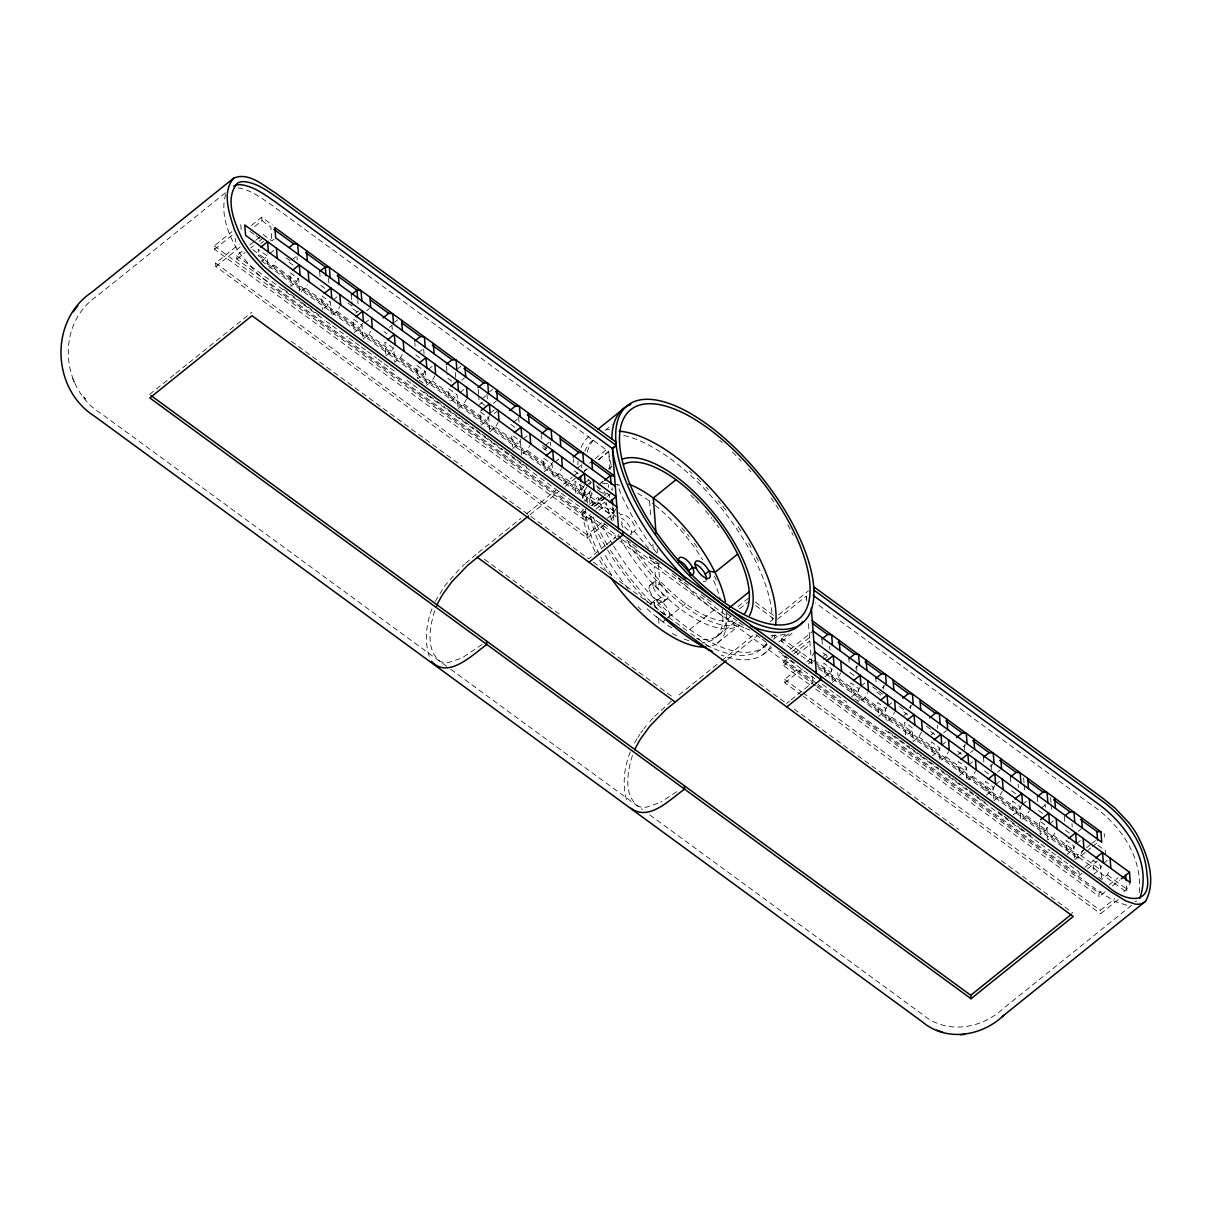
<?xml version="1.0" encoding="UTF-8"?>
<svg xmlns="http://www.w3.org/2000/svg" width="1211" height="1211" viewBox="0 0 1211 1211"><rect width="100%" height="100%" fill="white"/><g stroke="black" fill="none" stroke-linecap="round" stroke-linejoin="round"><path stroke-width="0.75" stroke-dasharray="5 3.75" d="M1139.218 892.552C1142.745 857.449 1120.614 825.115 1092.806 805.769L815.518 602.896M434.688 610.692C429.844 626.481 425.167 650.322 440.592 661.554A49.015 23.493 -53.8 0 0 448.237 662.599L461.709 658.148L482.584 644.191M632.445 755.376C627.616 771.165 622.923 795.006 638.348 806.238A49.015 23.493 -53.8 0 0 646.008 807.283L659.48 802.832M225.73 194.244C220.644 210.986 226.457 229.212 234.253 244.213A49.273 21.117 51.2 0 0 242.033 256.293L255.748 272.006L273.262 287.264L618.125 539.773M431.994 608.694C425.969 624.392 424.062 642.572 430.011 658.587M630.325 751.895C624.134 767.032 622.197 784.274 626.587 800.153M435.264 601.337L445.103 585.397L460.059 568.443M262.045 260.789L264.891 258.503L267.525 253.644M269.493 268.403L273.747 264.982L275.502 261.743M299.632 291.003L298.693 278.969L289.838 272.475L290.897 286.25L296.559 281.679L298.33 278.439M301.176 291.594L305.429 288.173L307.185 284.933M323.988 308.275L328.242 304.854L329.998 301.615M332.858 314.769L337.112 311.348L339.746 306.489M354.263 332.601L359.924 328.045L362.558 323.17M363.118 339.08L368.795 334.524L370.551 331.284M385.931 355.777L391.607 351.22L393.363 347.981M385.809 354.051L384.871 342.017L393.742 348.496L394.801 362.256L400.463 357.699L402.234 354.46M426.348 383.72L425.424 371.671L416.554 365.192L417.613 378.952L423.29 374.396L425.046 371.156M426.484 385.431L432.145 380.875L434.779 376.015M450.719 400.992L454.973 397.571L456.729 394.332M458.167 408.607L463.828 404.05L466.462 399.191M480.979 425.303L486.655 420.747L489.289 415.888M489.834 431.797L495.511 427.226L498.145 422.367M512.662 448.479L518.323 443.922L520.972 439.063M522.94 453.822L527.194 450.401L529.828 445.542M544.345 471.669L550.006 467.098L552.64 462.239M554.623 477.013L558.876 473.592L561.51 468.718M584.323 485.414L581.689 490.273L577.435 493.694M575.891 493.119L574.968 481.07L583.823 487.564L584.883 501.324L590.544 496.767L592.315 493.528M607.483 518.187L613.371 513.464L616.005 508.59M814.655 651.654L811.128 658.148L806.723 661.69M824.858 676.888L830.534 672.332L832.29 669.093M840.706 672.983L838.057 677.842L832.396 682.399M859.189 700.382L858.266 688.332L850.727 682.822L851.787 696.597L857.464 692.026L860.098 687.167M854.799 698.792L859.326 702.108L864.987 697.536L867.636 692.677M886.119 720.091L885.196 708.041L877.657 702.531L878.717 716.291L884.393 711.735L887.027 706.876M887.663 720.666L891.917 717.245L894.551 712.386M921.48 732.08L918.846 736.939L913.185 741.51L912.125 727.735L904.587 722.225L905.646 736L911.323 731.429L913.079 728.189M939.978 759.479L939.055 747.444L931.516 741.934L932.576 755.694L938.253 751.138L940.008 747.898M941.522 760.069L945.776 756.648L948.41 751.789M959.506 775.388L965.167 770.832L966.938 767.592M968.452 779.763L972.705 776.342L975.339 771.483M986.435 795.097L992.097 790.541L994.746 785.682M993.959 800.607L999.635 796.051L1002.269 791.192M1020.767 818.591L1019.829 806.541L1012.305 801.031L1013.365 814.791L1019.026 810.235L1021.66 805.376M1022.311 819.166L1026.565 815.745L1029.199 810.886M1039.356 822.451L1040.294 834.5L1045.956 829.944L1047.712 826.704M1040.733 821.83L1046.758 826.25L1047.818 840.01L1053.494 835.454L1056.128 830.595M1067.224 854.194L1072.885 849.638L1074.641 846.398M1074.747 859.704L1080.424 855.148L1083.058 850.289M1101.541 877.687L1100.617 865.653L1093.079 860.143L1094.138 873.903L1099.815 869.331L1101.571 866.092M1098.665 877.203L1101.677 879.413L1107.354 874.857L1109.987 869.982M1123.808 891.402L1126.745 889.041L1130.257 882.562M634.519 743.085L637.031 738.725M637.955 737.287L639.817 734.396M640.831 732.958L642.874 730.082M643.98 728.659L646.205 725.813M649.807 721.559L653.683 717.321M654.712 716.276L671.908 700.7M462.269 566.354L464.479 564.265M465.66 563.236L476.922 553.775M225.397 192.806L96.895 296.15C56.054 323.821 60.172 388.701 101.512 413.829L449.16 668.169M591.725 516.249L585.852 520.972L214.544 249.33L214.286 245.894L231.922 231.695M214.544 249.33L233.662 233.965M251.419 225.488L261.712 217.223L272.354 225.004M254.628 226.563L261.97 220.659L261.712 217.223M604.819 523.985L587.168 538.184L215.876 266.541L215.603 263.09L239.127 244.183M215.876 266.541L242.336 245.258M585.322 514.1L236.841 259.139L236.569 255.703L243.926 249.784M249.799 245.061L254.219 241.519M255.688 240.338L261.561 235.6M236.841 259.139L245.152 252.448M250.692 247.998L253.462 245.772M259.048 241.277L263.302 237.856M260.728 243.578L263.559 241.307M263.029 234.419L271.9 240.898L274.413 238.87M269.72 253.614L273.762 250.359M291.745 259.987L297.149 255.642M149.558 394.483L174.384 374.532M175.837 373.351L187.523 363.951M188.977 362.785L251.767 312.287M333.086 299.965L337.127 296.71M355.762 313.119L358.607 310.833M366.661 310.652L369.37 308.487M364.753 323.14L368.81 319.886M394.725 322.126L397.556 319.855M389.488 327.348L392.182 325.169M418.461 352.689L422.518 349.434M428.119 369.506L432.176 366.237M458.076 368.477L460.922 366.206M461.709 380.178L464.403 378.014M459.802 392.682L463.843 389.427M489.759 391.668L492.605 389.382M481.827 399.055L487.231 394.71M479.389 404.656L482.22 402.385M493.392 403.369L496.086 401.189M491.348 412.3L494.179 410.029M494.179 413.678L496.888 411.513M513.509 422.23L518.898 417.886M523.167 439.033L527.209 435.778M545.192 445.406L549.234 442.151M544.163 449.871L547.009 447.601M554.835 462.208L558.892 458.954M605.122 430.374L612.206 424.683M576.86 468.581L582.264 464.237M478.39 552.594L520.912 518.399M526.77 513.676L556.106 490.092M563.433 484.188L572.228 477.119M573.696 475.938L578.101 472.396M589.439 463.283L593.693 459.862M595.116 458.727L607.861 448.464M529.979 514.766L559.3 491.182M565.174 486.459L575.437 478.209M584.126 471.215L587.002 468.899M598.522 459.635L608.603 451.521L610.193 472.169M584.247 471.306L587.123 468.99M598.643 459.726L608.724 451.612L271.612 204.977C260.986 197.711 249.95 189.204 236.766 187.705M584.974 482.977L589.227 479.556M586.518 485.384L590.574 482.129M608.437 469.02L611.267 466.75M589.878 492.166L583.99 496.888L583.732 493.452L588.137 489.895M598.703 485.066L603.108 481.524M589.121 504.427L597.629 497.585M590.938 505.926L607.105 492.922M582.309 513.57L585.261 511.375M592.224 505.577L603.699 496.555M593.874 506.44L605.212 497.327M605.909 497.539L594.147 507A134.224 57.507 51.2 0 1 588.803 490.258M607.377 496.359L611.782 492.816L611.51 489.365M585.852 520.972L585.579 517.536L588.531 515.175M595.873 509.256L604.698 502.171M599.082 510.331L606.439 504.427M587.168 538.184L586.911 534.732L601.61 522.91M610.692 519.262L613.629 516.9L262.121 259.729M604.94 545.813L588.758 558.831L500.325 494.118M606.408 544.632L615.218 537.548L614.794 531.917M649.807 585.337L653.577 582.294M651.185 603.245L654.954 600.202M663.507 601.867L667.291 598.824M664.884 619.76L668.669 616.717M662.841 621.879L667.094 618.458M668.517 617.322L685.532 603.638M714.112 609.89L687.651 631.173L616.142 578.858M737.893 606.726L749.246 597.613M731.081 615.869L726.736 620.017A102.012 43.702 51.2 0 1 711.947 645.841M739.452 608.936L749.382 600.959M717.654 636.002L738.907 618.897M717.169 643.268L739.86 625.027A102.012 43.702 51.2 0 1 621.167 539.849M679.083 694.917L720.136 661.902M721.605 660.722L753.863 634.776M769.999 621.803L772.936 619.442M778.703 614.81L808.464 590.862M727.735 659.45L757.072 635.866M777.447 619.275L806.238 596.115L806.344 598.461A139.583 59.808 51.2 0 1 806.269 602.079M763.49 647.325L767.744 643.904M773.42 639.347L779.082 634.791M812.293 663.916L781.761 641.573L781.504 638.136L785.909 634.579M763.021 654.591L771.664 647.643M778.87 641.86L788.951 633.747M781.761 641.573L792.055 633.292M790.178 649.429L813.065 631.022M816.683 683.352L783.078 658.784L786.03 656.407M791.903 651.685L809.553 637.501M809.538 684.624L783.608 665.656L783.35 662.22L787.755 658.678M793.644 653.94L809.811 640.937M783.608 665.656L789.496 660.934M796.838 655.015L810.083 644.373M801.712 695.129L784.94 682.868L784.667 679.416L799.381 667.594M784.94 682.868L802.575 668.669M808.464 663.946L811.4 661.584L815.972 664.93M823.268 656.241L826.114 653.97M823.541 659.692L827.794 656.271M786.529 703.515L789.466 701.139M790.934 699.958L812.99 682.232L619.638 540.878M855.329 668.169L858.039 665.989M860.96 686.168L865.017 682.913M882.259 687.863L884.969 685.698M887.89 705.862L891.947 702.607M909.189 707.572L911.898 705.392M904.057 715.353L906.888 713.067M930.987 735.047L933.817 732.776M943.657 732.776L946.351 730.611M941.749 745.265L945.791 742.01M963.048 746.96L965.757 744.795M957.916 754.756L960.747 752.47M970.586 752.47L973.281 750.305M968.679 764.974L972.721 761.719M989.977 766.669L992.672 764.489M997.516 772.179L1000.21 769.999M995.609 784.667L999.65 781.413M1022.538 804.376L1026.58 801.122M1041.142 808.237L1046.531 803.892M1049.468 824.07L1053.509 820.816M1078.29 831.276L1080.999 829.111M1076.382 843.779L1080.439 840.51M1085.328 852.377L1077.972 858.281L1077.714 854.845L1085.056 848.926M1086.524 847.745L1090.944 844.203M1092.413 843.023L1095.35 840.646M1086.797 851.182L1091.202 847.639M1092.67 846.459L1097.09 842.917M1084.92 867.318L1093.73 860.219M818.197 684.472L1079.304 875.492L1082.074 873.252M1087.614 868.802L1097.317 860.991M1103.312 863.473L1107.369 860.219M1105.098 891.826L1099.225 896.564L1098.952 893.112L1103.372 889.57M1109.246 884.847L1118.071 877.748M1112.455 885.922L1119.812 880.003M1118.192 899.576L1100.542 913.76L1100.284 910.324L1114.983 898.501M1131.679 905.253L1003.192 1008.596C981.44 1028.911 946.654 1034.724 922.706 1014.621L648.46 813.974M676.692 791.737L660.797 802.121M1134.858 901.756L1136.735 900.999M1126.608 905.177L1114.877 901.468L1099.437 891.78L817.561 685.577M657.936 563.781L654.303 562.979L649.58 557.287M261.97 220.659L270.84 227.138L271.9 240.898M1097.968 845.248L1105.492 850.758L1105.764 854.209M249.875 231.286L254.431 234.631M255.96 235.736L260.516 239.082M286.114 257.807L290.685 261.137M347.951 303.038L352.522 306.383M542.604 445.451L547.16 448.781M872.616 686.894L877.097 690.164M878.596 691.254L883.061 694.524M899.546 706.588L904.027 709.858M926.476 726.282L930.956 729.567M587.986 479.632L591.029 481.857M597.114 486.307L604.713 491.878M755.331 602.064L775.857 617.08M289.035 262.151L293.471 265.406M320.718 285.342L326.637 289.656M356.836 311.757L352.401 308.517L351.871 301.63M384.084 331.693L387.036 333.858M415.767 354.868L420.202 358.108M451.87 381.283L447.449 378.044L447.041 372.882M485.036 405.549L479.132 401.219L478.723 396.058M510.8 424.395L515.235 427.634M542.483 447.57L546.918 450.825M574.165 470.761L578.601 474.001M823.011 652.805L827.522 656.12M849.94 672.514L855.965 676.919M876.87 692.208L881.381 695.508M903.8 711.901L908.311 715.217M930.714 731.611L935.24 734.91M957.644 751.304L962.17 754.62M984.573 771.013L989.099 774.313M1011.503 790.707L1016.029 794.022M1038.432 810.416L1042.959 813.716M1065.362 830.11L1069.888 833.425M597.417 489.789L604.985 495.329M755.558 605.485L776.009 620.441M252.721 249.602L264.891 258.503M273.747 264.982L296.559 281.679M305.429 288.173L328.242 304.854M337.112 311.348L359.924 328.045M368.795 334.524L391.607 351.22M400.463 357.699L423.29 374.396M432.145 380.875L454.973 397.571M463.828 404.05L486.655 420.747M495.511 427.226L518.323 443.922M527.194 450.401L550.006 467.098M558.876 473.592L581.689 490.273L581.159 483.401M590.544 496.767L613.371 513.464M814.125 660.328L830.534 672.332M857.464 692.026L838.057 677.842L837.664 672.68M864.987 697.536L884.393 711.735M891.917 717.245L911.323 731.429M918.846 736.939L938.253 751.138M945.776 756.648L965.167 770.832M972.705 776.342L992.097 790.541M999.635 796.051L1019.026 810.235M1026.565 815.745L1045.956 829.944M1053.494 835.454L1072.885 849.638M1080.424 855.148L1099.815 869.331M1107.354 874.857L1126.745 889.041M258.079 255.203L583.732 493.452M781.504 638.136L813.565 661.584M815.094 662.705L1077.714 854.845M817.501 666.05L1127.002 892.477L1126.215 882.153M261.379 260.865L583.99 496.888M818.409 668.381L1077.972 858.281M419.097 380.027L423.532 383.281M283.541 289.081L300.313 301.342M301.842 302.462L306.413 305.808M307.942 306.928L321.657 316.964M423.82 391.713L428.391 395.058M429.92 396.164L445.164 407.32M446.692 408.44L451.264 411.785M452.793 412.906L457.364 416.251M458.893 417.371L463.465 420.717M464.994 421.822L474.137 428.527M475.666 429.633L480.237 432.978M481.766 434.098L486.338 437.443M487.866 438.564L492.438 441.909M493.967 443.029L503.11 449.72M504.639 450.84L509.21 454.186M510.739 455.291L515.311 458.636M516.84 459.756L521.411 463.102M522.94 464.222L529.04 468.687M603.759 523.349L608.331 526.694M626.617 540.061L631.173 543.406M632.702 544.511L637.258 547.856M649.429 556.757L654.001 560.103M655.514 561.208L660.071 564.553M672.241 573.454L676.813 576.799M678.327 577.904L682.898 581.25M684.412 582.355L688.983 585.7M701.154 594.601L705.71 597.946M707.239 599.051L711.796 602.397M727.009 613.523L731.58 616.853M733.094 617.973L737.666 621.319M739.179 622.424L743.751 625.769M755.921 634.67L760.478 638M762.007 639.12L766.563 642.466M778.734 651.367L783.305 654.697M784.819 655.817L789.39 659.147M790.904 660.267L795.476 663.598M888.374 731.58L892.946 734.926M894.475 736.031L899.046 739.376M900.575 740.496L909.703 747.187M911.232 748.292L915.804 751.637M917.332 752.758L921.904 756.103M923.418 757.208L927.989 760.553M929.518 761.674L938.661 768.364M940.19 769.469L944.747 772.815M946.275 773.935L950.847 777.28M952.376 778.385L956.947 781.731M958.461 782.851L967.604 789.542M969.133 790.662L973.705 793.992M975.233 795.112L979.805 798.458M981.319 799.578L985.89 802.923M998.076 811.839L1002.647 815.185M1004.176 816.29L1008.748 819.635M1010.277 820.755L1019.405 827.446M1020.934 828.551L1025.505 831.896M1027.034 833.017L1031.605 836.362M236.569 255.703L302.008 303.583M303.522 304.688L324.836 320.279M326.349 321.384L330.921 324.73M332.435 325.835L347.663 336.976M349.177 338.081L353.748 341.426M355.262 342.546L359.834 345.877M361.362 346.997L365.919 350.327M367.448 351.447L376.576 358.123M378.089 359.243L382.661 362.589M384.175 363.694L388.746 367.039M390.275 368.144L394.831 371.489M407.002 380.39L411.573 383.736M413.102 384.841L583.535 509.543M814.882 678.796L782.821 655.333L783.078 658.784M822.526 684.382L846.943 702.259M885.12 730.172L1027.125 834.061M1028.639 835.181L1033.225 838.527M1034.754 839.647L1039.341 843.007M1040.854 844.112L1050.028 850.818M1051.542 851.938L1056.128 855.284M1057.657 856.404L1062.244 859.765M1063.758 860.87L1068.344 864.23M1069.873 865.35L1079.031 872.041L1079.304 875.492M582.037 510.119L620.834 538.501M622.348 539.606L726.555 615.854A102.012 43.702 51.2 0 0 726.07 611.464M214.286 245.894L585.579 517.536M783.35 662.22L815.366 685.638M816.895 686.758L1098.952 893.112M815.639 689.089L1099.225 896.564M215.603 263.09L586.911 534.732M784.667 679.416L801.44 691.693M802.969 692.813L1100.284 910.324M803.241 696.249L1100.542 913.76M291.412 341.29L462.193 466.235M593.329 562.161L614.628 577.738M690.694 633.398L708.95 646.75M759.146 683.473L785 702.395M794.144 709.086L958.703 829.474M1001.361 860.673L1072.976 913.064M484.536 559.346L560.587 614.991M610.798 651.715L671.651 696.234M450.674 669.274L642.36 809.523M83.907 397.208L85.391 398.934L82.166 395.134M596.418 485.611L602.927 493.452A10.732 4.602 51.2 0 1 605.515 492.968M618.685 512.45L620.743 514.932A10.732 4.602 51.2 0 1 630.946 520.019L632.596 522.274A10.732 4.602 51.2 0 1 632.642 532.053A10.732 4.602 51.2 0 1 621.273 521.82M648.627 548.553L634.443 531.462L630.674 534.505A10.732 4.602 51.2 0 0 628.827 525.302L627.162 523.061A10.732 4.602 51.2 0 0 621.334 518.157M612.842 513.01L616.959 517.975M73.916 381.177L74.386 382.161L72.615 378.301M608.724 451.612L608.997 454.08A139.583 59.808 51.2 0 0 611.585 466.916M586.23 516.431L586.306 517.067A96.638 41.401 51.2 0 0 599.354 554.456M582.43 513.661L582.521 514.508A102.012 43.702 51.2 0 0 597.008 555.349M1104.175 833.562L1104.432 836.998M1071.962 823.586L1072.235 827.022M1074.611 857.993L1073.688 845.944L1066.164 840.434L1067.088 852.483M1064.302 816.35L1064.696 821.512M1050.573 797.595L1050.981 802.757M1051.103 804.482L1051.632 811.355M1045.048 803.877L1045.305 807.313M1037.373 796.641L1037.766 801.803M1023.643 777.901L1024.052 783.063M1024.173 784.773L1024.703 791.661M1018.118 784.183L1018.375 787.619M1010.443 776.947L1010.852 782.109M991.188 764.474L991.582 769.636M993.837 798.882L992.899 786.847L985.376 781.337L986.299 793.372M983.514 757.253L983.922 762.415M964.259 744.78L964.652 749.942M966.908 779.188L965.969 767.138L958.446 761.628L959.369 773.678M937.329 725.071L937.586 728.522M910.4 705.377L910.657 708.813M883.47 685.668L883.742 689.12M875.81 678.448L876.068 681.884M856.54 665.974L856.934 671.136M848.881 658.739L849.138 662.19M829.611 646.28L829.883 649.717M832.26 680.688L831.336 668.639L823.798 663.128L824.721 675.178M821.951 639.045L822.345 644.207M806.375 596.206L806.798 601.837M808.494 623.726L811.688 665.339M812.551 676.601L812.838 680.355M657.21 548.689L657.497 552.443M658.345 563.387L659.904 583.672L656.12 586.714L654.561 566.43M649.535 501.051L650.837 517.945M652.85 544.223L653.289 549.855M658.557 618.382L659.072 624.921M612.842 506.576L614.068 522.531M573.242 458.712L573.499 462.148M550.415 442.015L550.687 445.451M553.064 476.423L552.14 464.388L543.285 457.894L544.208 469.944M541.559 435.536L541.817 438.972M518.611 417.114L519.004 422.276M521.517 454.973L520.458 441.198L511.602 434.719L512.525 446.768M486.928 393.938L487.322 399.1M489.713 430.072L488.775 418.022L479.919 411.543L480.843 423.593M478.194 389.185L478.602 394.347M455.381 372.488L455.775 377.65M458.03 406.896L457.107 394.847L448.237 388.368L449.16 400.417M446.511 365.994L446.92 371.156M423.699 349.313L424.092 354.475M414.843 342.819L415.101 346.27M392.016 326.137L392.288 329.574M362.982 337.354L362.059 325.32L353.203 318.841L354.127 330.875M357.805 300.51L358.078 303.946M351.341 294.742L351.735 299.904M328.529 278.061L328.923 283.223M331.299 314.179L330.376 302.144L321.52 295.666L322.58 309.426M319.659 271.567L320.067 276.729M296.983 256.596L297.24 260.032M267.676 264.392L267.01 255.793L258.155 249.299L258.685 256.187M240.747 224.61L241.277 231.483M235.252 238.491L235.509 241.943M772.194 617.655L772.285 619.775M722.891 616.414L722.922 617.02A96.638 41.401 51.2 0 1 703.016 642.572M606.756 571.834A102.012 43.702 51.2 0 1 598.491 558.089M582.446 498.387A102.012 43.702 51.2 0 1 587.259 486.655M589.212 484.521A102.012 43.702 51.2 0 1 591.422 482.705M681.748 527.739A102.012 43.702 51.2 0 1 689.226 536.685M694.297 543.3A102.012 43.702 51.2 0 1 698.157 548.689M714.369 576.088A102.012 43.702 51.2 0 1 716.276 580.145M619.699 537.109A102.012 43.702 51.2 0 1 618.276 534.369M612.145 520.927A102.012 43.702 51.2 0 1 606.333 502.444M609.95 468.415A102.012 43.702 51.2 0 1 611.888 466.28M690.83 495.284A102.012 43.702 51.2 0 1 694.297 498.675M695.447 499.825A102.012 43.702 51.2 0 1 698.853 503.367M705.529 510.739A102.012 43.702 51.2 0 1 711.917 518.444M712.946 519.761A102.012 43.702 51.2 0 1 714.974 522.395M716.973 525.059A102.012 43.702 51.2 0 1 718.94 527.739M660.51 619.593A10.732 4.602 51.2 0 1 654.682 614.673M650.549 604.35A10.732 4.602 51.2 0 1 657.497 604.622L661.282 601.579L660.964 597.447L657.179 600.489L657.497 604.622A10.732 4.602 51.2 0 1 665.248 615.097M655.484 607.089A10.732 4.602 51.2 0 1 657.013 599.627A10.732 4.602 51.2 0 1 667.306 608.3A10.732 4.602 51.2 0 1 667.564 617.262M705.725 580.962A10.732 4.602 51.2 0 1 703.137 581.447M613.205 508.348A10.732 4.602 51.2 0 1 606.514 511.632A10.732 4.602 51.2 0 1 598.506 497.6M614.038 510.452A10.732 4.602 51.2 0 1 604.773 502.641M607.286 493.619A10.732 4.602 51.2 0 1 609.239 494.83A102.012 43.702 51.2 0 0 609.769 497.827M726.706 613.977A96.638 41.401 51.2 0 1 696.431 638.621M671.742 627.888A96.638 41.401 51.2 0 1 644.963 606.802M627.979 588.546A96.638 41.401 51.2 0 1 603.805 552.716M601.171 547.539A96.638 41.401 51.2 0 1 590.075 514.024M589.59 502.202A96.638 41.401 51.2 0 1 591.725 492.605M600.868 482.508A96.638 41.401 51.2 0 1 603.472 481.448M732.534 620.91A96.638 41.401 51.2 0 1 632.43 544.889M623.029 527.587A96.638 41.401 51.2 0 1 621.47 524.181M612.221 490.288A96.638 41.401 51.2 0 1 612.145 487.67M766.669 643.056A134.224 57.507 51.2 0 1 702.017 642.678M663.689 614.416A134.224 57.507 51.2 0 1 609.86 549.158M607.256 544.814A134.224 57.507 51.2 0 1 592.815 516.189M587.91 503.155A134.224 57.507 51.2 0 1 583.581 487.004M581.689 467.946A134.224 57.507 51.2 0 1 581.855 464.555M584.822 451.219A134.224 57.507 51.2 0 1 594.253 439.124M623.71 435.46A134.224 57.507 51.2 0 1 772.058 614.31M766.412 644.948A134.224 57.507 51.2 0 1 613.644 546.131M612.766 544.678A134.224 57.507 51.2 0 1 600.368 521.623M587.214 452.248A134.224 57.507 51.2 0 1 595.116 438.458M772.921 635.23A134.224 57.507 51.2 0 1 771.77 637.713M738.407 624.558A102.012 43.702 51.2 0 1 627.283 540.939M613.947 512.662A102.012 43.702 51.2 0 1 612.266 507.56M608.406 487.427A102.012 43.702 51.2 0 1 608.331 484.672M770.968 645.811A139.583 59.808 51.2 0 1 721.181 655.075M647.976 602.336A139.583 59.808 51.2 0 1 607.18 549.34M605.364 546.328A139.583 59.808 51.2 0 1 589.439 515.038M583.248 498.024A139.583 59.808 51.2 0 1 579.842 484.703M577.874 464.888A139.583 59.808 51.2 0 1 578.041 461.346M581.129 447.48A139.583 59.808 51.2 0 1 589.878 435.657M606.605 429.784A139.583 59.808 51.2 0 1 609.723 429.693M689.513 471.109A139.583 59.808 51.2 0 1 692.087 473.456M697.203 478.284A139.583 59.808 51.2 0 1 700.987 482.023M705.998 487.155A139.583 59.808 51.2 0 1 708.465 489.774M718.108 500.643A139.583 59.808 51.2 0 1 720.454 503.443M722.77 506.259A139.583 59.808 51.2 0 1 726.191 510.558M738.029 526.664A139.583 59.808 51.2 0 1 742.04 532.643M748.61 543.164A139.583 59.808 51.2 0 1 751.244 547.675M756.164 556.697A139.583 59.808 51.2 0 1 759.176 562.661M775.01 634.731A139.583 59.808 51.2 0 1 774.268 637.773M688.847 640.68A96.638 41.401 51.2 0 1 680.824 637.728M676.616 635.775A96.638 41.401 51.2 0 1 672.332 633.504M641.179 609.844A96.638 41.401 51.2 0 1 637.894 606.635M611.858 575.24A96.638 41.401 51.2 0 1 600.717 557.045M585.836 512.904A96.638 41.401 51.2 0 1 585.67 508.953M586.23 501.778A96.638 41.401 51.2 0 1 590.801 490.667M602.518 483.779A96.638 41.401 51.2 0 1 608.845 483.356M615.945 484.309A96.638 41.401 51.2 0 1 619.744 485.293M637.713 493.301A96.638 41.401 51.2 0 1 654.016 504.457M655.151 505.35A96.638 41.401 51.2 0 1 702.622 559.8M713.582 580.508A96.638 41.401 51.2 0 1 720.515 600.02M722.301 608.906A96.638 41.401 51.2 0 1 722.755 613.069M719.667 440.335A139.583 59.808 51.2 0 1 722.256 442.605M732.488 452.157A139.583 59.808 51.2 0 1 736.273 455.926M738.771 458.485A139.583 59.808 51.2 0 1 741.253 461.088M748.565 469.141A139.583 59.808 51.2 0 1 750.956 471.896M771.029 497.812A139.583 59.808 51.2 0 1 779.884 511.284M787.786 524.832A139.583 59.808 51.2 0 1 793.19 535.307M784.773 634.201A139.583 59.808 51.2 0 1 769.575 635.2M749.972 630.204A139.583 59.808 51.2 0 1 745.522 628.388M744.023 627.722A139.583 59.808 51.2 0 1 681.96 581.885M680.703 580.599A139.583 59.808 51.2 0 1 678.205 578.01M656.892 553.17A139.583 59.808 51.2 0 1 617.368 484.945M653.229 586.972A10.732 4.602 51.2 0 0 666.186 599.354A10.732 4.602 51.2 0 0 661.887 585.352A10.732 4.602 51.2 0 0 653.229 586.972M649.444 589.999A10.732 4.602 51.2 0 0 662.402 602.397A10.732 4.602 51.2 0 0 658.118 588.395A10.732 4.602 51.2 0 0 649.444 589.999"/><path stroke-width="1.5" d="M1139.808 898.365C1152.736 861.869 1125.806 823.117 1096.591 802.726L813.202 595.403M1002.102 1016.68L1145.515 901.347C1157.035 880.442 1147.135 853.528 1136.614 833.91A46.639 19.981 51.2 0 0 1128.637 822.481L1115.18 808.252L1102.994 798.352L813.671 586.684A139.583 59.808 51.2 0 0 707.905 424.879A139.583 59.808 51.2 0 0 615.899 442L275.518 192.973C263.483 185.616 248.724 171.69 233.678 178.138L91.915 292.154C48.909 320.658 51.634 389.2 94.609 416.281L922.086 1021.66C946.291 1042.293 981.894 1036.283 1003.752 1015.363M77.807 305.823L73.114 311.848M233.678 178.138C221.674 192.019 229.182 213.424 234.192 228.94C243.88 252.448 262.454 271.052 282.663 285.872L1110.139 891.251L1125.715 900.893L1134.904 904.012A46.639 19.981 51.2 0 0 1141.973 903.588L1145.515 901.347M528.511 515.947L467.718 565.295L451.975 581.613L442.954 593.995A49.015 23.493 -53.8 0 0 436.354 606.499M726.267 660.631L665.475 709.979L649.732 726.297L640.725 738.68A49.015 23.493 -53.8 0 0 634.731 749.791M260.849 247.135L267.601 241.7L268.403 252.024M289.399 247.256L293.652 243.835L297.694 244.228L298.496 254.552M292.532 270.31L299.284 264.876L300.086 275.2M319.659 271.567L325.335 267.01L329.377 267.419L330.179 277.728M324.215 293.486L330.966 288.051L331.769 298.375M351.341 294.742L357.018 290.186L361.06 290.595L361.847 300.918M355.898 316.661L362.649 311.242L363.436 321.551M383.024 317.933L388.701 313.361L392.742 313.77L393.53 324.094M387.581 339.837L394.332 334.418L395.119 344.741M414.707 341.108L420.368 336.537L424.425 336.946L425.212 347.269M419.263 363.012L426.015 357.593L426.802 367.917M446.39 364.284L452.051 359.728L456.108 360.121L456.895 370.445M450.946 386.203L457.682 380.769L458.485 391.092M478.073 387.459L483.734 382.903L487.776 383.297L488.578 393.62M481.267 410.453L489.365 403.944L490.167 414.268M509.74 410.635L515.417 406.079L519.458 406.472L520.261 416.796M514.297 432.554L521.048 427.12L521.85 437.443M541.423 433.81L547.1 429.254L551.141 429.648L551.944 439.971M545.979 455.73L552.731 450.295L553.518 460.619M598.022 429.194L624.967 407.532M573.106 456.986L578.782 452.43L582.824 452.838L583.611 463.147M685.729 578.843A139.583 59.808 51.2 0 1 612.781 451.052L612.509 448.57L616.293 445.527L279.181 198.907C268.539 191.626 257.519 183.118 244.319 181.62A49.273 21.117 51.2 0 0 237.583 183.088C224.202 198.165 234.329 222.203 241.822 238.143A49.273 21.117 51.2 0 0 249.602 250.223L263.302 265.936L285.796 284.918L1106.99 885.71C1123.944 901.393 1152.781 907.69 1146.968 874.372C1145.076 843.522 1124.868 817.047 1100.375 799.684L813.807 590.029M577.798 478.799L584.413 473.471L585.201 483.795M604.577 480.343L610.465 475.605L614.507 476.014L274.882 227.547L275.669 237.871L615.294 486.338M609.375 502.065L616.096 496.646L244.789 225.004L245.576 235.328L616.883 506.97M675.995 479.768L653.319 498.009L656.059 533.673M589.03 562.267L623.044 534.899L622.787 531.462M688.756 570.502L692.525 567.459L696.325 568.292M705.196 574.075L708.98 571.047L714.99 572.349L737.666 554.108M729.37 607.755L749.215 591.785M821.951 639.045L827.613 634.488L831.669 634.882L832.457 645.206M826.507 660.964L833.259 655.529L834.046 665.853M786.787 706.952L820.816 679.583L820.543 676.147M848.881 658.739L854.542 654.182L858.599 654.591L859.386 664.9M853.437 680.658L860.188 675.223L860.976 685.547M875.81 678.448L881.472 673.891L885.513 674.285L886.316 684.609M880.352 700.352L887.103 694.932L887.905 705.256M902.74 698.141L908.401 693.585L912.443 693.979L913.245 704.302M907.281 720.061L914.033 714.626L914.835 724.95M929.67 717.851L935.331 713.279L939.373 713.688L940.175 724.011M934.211 739.754L940.962 734.335L941.764 744.659M956.584 737.544L962.261 732.988L966.302 733.382L967.105 743.705M961.14 759.464L967.892 754.029L968.694 764.353M983.514 757.253L989.19 752.682L993.232 753.091L994.034 763.414M988.07 779.157L994.821 773.738L995.624 784.062M1010.443 776.947L1016.12 772.391L1020.162 772.785L1020.964 783.108M1015 798.866L1021.751 793.432L1022.538 803.756M1037.373 796.641L1043.049 792.085L1047.091 792.494L1047.878 802.817M1040.582 819.65L1048.681 813.141L1049.468 823.45M1065.725 815.215L1069.979 811.794L1074.021 812.187L1074.808 822.511M1068.859 838.269L1075.61 832.835L1076.397 843.159M1095.788 857.963L1102.54 852.529L1103.327 862.853M971.01 998.712L149.816 397.935L252.039 315.723L1073.234 916.515L971.01 998.712L970.753 995.275L1071.508 914.244M1121.28 878.823L1129.469 872.238L813.853 641.33M965.228 1034.33L960.368 1034.8M677.449 560.345L678.16 560.375A10.732 4.602 51.2 0 1 690.028 574.68M1080.484 819.484L1096.909 831.488L1100.95 831.896L1101.738 842.205L813.065 631.022M936.814 1030.107L942.839 1032.393M612.509 448.57L275.397 201.934C264.755 194.668 253.735 186.161 240.535 184.662A49.273 21.117 51.2 0 0 233.799 186.116M812.263 620.698L1100.95 831.896M273.883 229.363L293.652 243.835M305.55 252.539L325.335 267.01L326.001 275.608M337.233 275.714L357.018 290.186L357.684 298.784M370.445 300.01L388.701 313.361M402.128 323.186L420.368 336.537M432.282 345.256L452.051 359.728M463.964 368.432L483.734 382.903M495.647 391.607L515.417 406.079M527.315 414.783L547.1 429.254M560.526 439.078L578.782 452.43M592.209 462.254L610.465 475.605L611.116 484.203M812.702 623.574L827.613 634.488M838.133 642.178L854.542 654.182M865.063 661.872L881.472 673.891M893.491 682.671L908.401 693.585M920.405 702.365L935.331 713.279M945.852 720.984L962.261 732.988M972.781 740.678L989.19 752.682M999.711 760.387L1016.12 772.391M1028.124 781.171L1043.049 792.085M1053.555 799.775L1069.979 811.794M814.655 651.654L1130.257 882.562L1129.469 872.238M477.195 557.211L674.951 701.896M151.072 395.603L970.753 995.275M630.87 808.191C649.096 821.966 670.198 799.139 684.578 789.163L684.306 785.712M431.434 661.267C448.055 679.765 472.623 654.636 486.807 644.479L486.55 641.028M1125.685 875.281L1126.079 880.442M1110.063 858.039L1110.865 868.363M1096.909 831.488L1097.56 840.086M1081.544 817.697L1082.346 828.021M1083.134 838.345L1083.936 848.669M1054.63 798.004L1055.417 808.327M1056.219 818.651L1057.006 828.96M1027.7 778.295L1028.487 788.618M1029.289 798.942L1030.077 809.266M1000.77 758.601L1001.558 768.924M1002.36 779.248L1003.147 789.572M973.841 738.892L974.628 749.215M975.43 759.539L976.217 769.863M946.911 719.198L947.698 729.522M948.501 739.845L949.288 750.169M919.982 699.489L920.769 709.813M921.571 720.136L922.358 730.46M893.052 679.795L893.854 690.119M894.641 700.442L895.429 710.766M866.122 660.101L866.925 670.41M867.712 680.733L868.514 691.057M839.193 640.392L839.995 650.716M840.782 661.039L841.584 671.363M813.928 590.12L813.671 586.684L813.898 592.376A139.583 59.808 51.2 0 1 721.665 603.805A139.583 59.808 51.2 0 1 616.566 448.009L615.899 442L616.172 445.436L612.388 448.479L618.579 528.995M811.279 607.846L816.35 673.679M612.312 499.689L612.705 504.851M591.679 459.317L592.482 469.641M593.269 479.965L594.071 490.288M580.629 476.513L581.023 481.675M559.997 436.142L560.799 446.465M561.586 456.789L562.388 467.098M528.329 412.966L529.116 423.275M529.918 433.599L530.706 443.922M496.646 389.775L497.433 400.099M498.236 410.423L499.023 420.747M464.963 366.6L465.751 376.924M466.553 387.248L467.34 397.571M433.281 343.424L434.083 353.748M434.87 364.072L435.657 374.396M401.598 320.249L402.4 330.573M403.187 340.896L403.99 351.22M369.915 297.073L370.717 307.397M371.505 317.721L372.307 328.045M338.247 273.898L339.035 284.222M339.822 294.545L340.624 304.869M306.565 250.722L307.352 261.046M308.154 271.37L308.941 281.679M276.471 248.179L277.258 258.503M705.725 646.992A102.012 43.702 51.2 0 1 610.435 577.284M694.614 563.963A10.732 4.602 51.2 0 1 703.076 570.638A10.732 4.602 51.2 0 1 706.361 579.857M690.467 574.816A10.732 4.602 51.2 0 0 692.525 567.459A10.732 4.602 51.2 0 0 681.944 557.332L680.461 557.272A10.732 4.602 51.2 0 0 678.993 562.479M628.827 484.067A96.638 41.401 51.2 0 1 725.328 601.519M623.544 464.267A96.638 41.401 51.2 0 1 712.87 515.553A96.638 41.401 51.2 0 1 744.265 614.022M619.199 431.207A134.224 57.507 51.2 0 1 725.344 505.381A134.224 57.507 51.2 0 1 775.54 625.148M623.12 458.848A102.012 43.702 51.2 0 1 714.641 514.1A102.012 43.702 51.2 0 1 749.442 615.566M712.265 651.351A139.583 59.808 51.2 0 1 658.042 612.433M802.726 621.833A139.583 59.808 51.2 0 1 750.79 625.981M611.888 439.336A139.583 59.808 51.2 0 1 630.825 404.459M695.447 566.067A10.732 4.602 51.2 0 0 708.405 578.464A10.732 4.602 51.2 0 0 704.106 564.462A10.732 4.602 51.2 0 0 695.447 566.067M632.43 490.001A134.224 57.507 51.2 0 0 797.519 619.971A134.224 57.507 51.2 0 0 714.399 433.054A134.224 57.507 51.2 0 0 632.43 490.001"/></g></svg>
